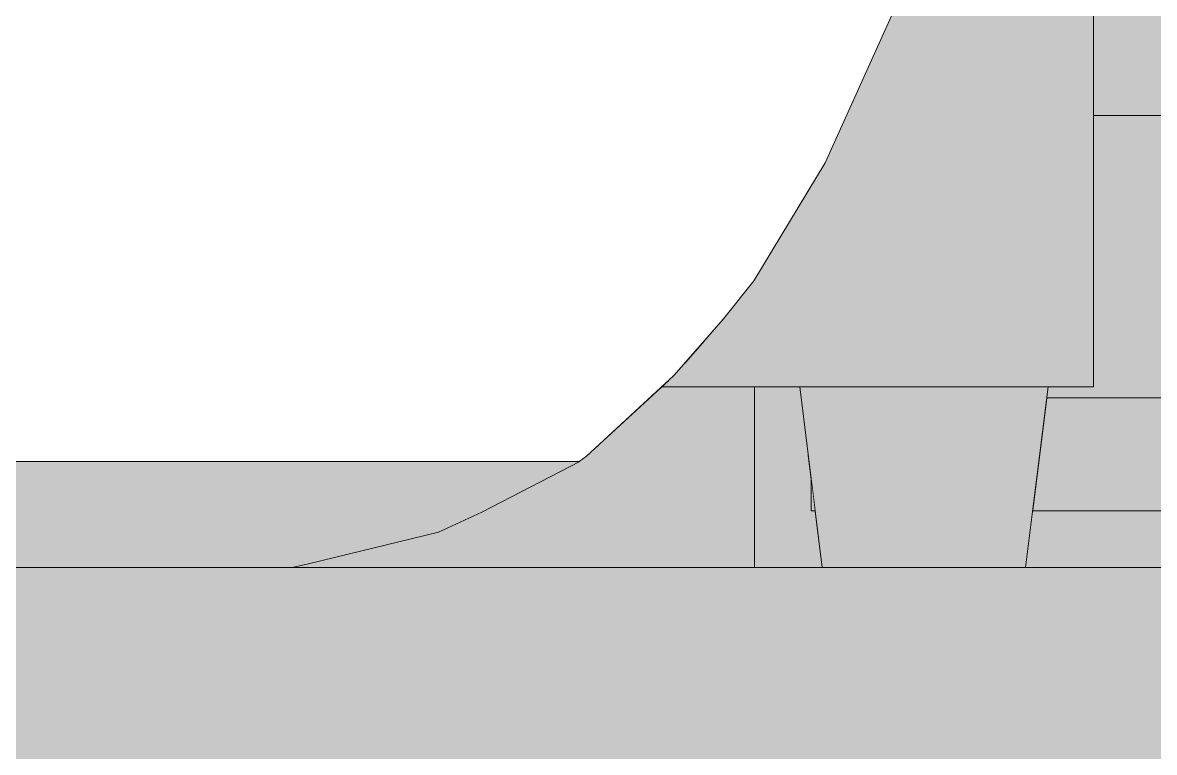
# Model space of a CAD drawing. Header units: centimetres. Extents: x -4381 to 5639, y -3920 to 4826.
# Drawn here: x 75.043 to 75.544, y 35.622 to 35.945 of the extents above; entities that cross this region are included whole.
import ezdxf
from ezdxf.xclip import XClip

# ---------------------------------------------------------------- set-up
doc = ezdxf.new("R2010")
doc.units = ezdxf.units.CM
doc.header["$MEASUREMENT"] = 0
doc.header["$XCLIPFRAME"] = 0
doc.set_wipeout_variables(frame=1)
doc.linetypes.add('Wipeout_Contour', pattern=[100, 0, -100])
for name, color, linetype in [('01- MOBILIER', 7, 'Continuous'), ('Dalles', 7, 'Continuous'), ('Drawing & Figure', 7, 'Continuous'), ('Structural - Bearing', 7, 'Continuous')]:
    doc.layers.add(name, color=color, linetype=linetype)
for name, color, linetype, lineweight in [('01- MOBILIER_Pen_No__1', 7, 'Continuous', 5), ('01- MOBILIER_Pen_No__101', 252, 'Continuous', 5), ('01- MOBILIER_Pen_No__12', 15, 'Continuous', 5), ('01- MOBILIER_Pen_No__147', 7, 'Continuous', 5), ('01- MOBILIER_Pen_No__18', 9, 'Continuous', 5), ('01- MOBILIER_Pen_No__2', 8, 'Continuous', 5), ('Dalles_Pen_No__1', 7, 'Continuous', 5), ('Structural - Bearing_Pen_No__1', 7, 'Continuous', 5), ('Structural - Bearing_Pen_No__18', 9, 'Continuous', 5)]:
    doc.layers.add(name, color=color, linetype=linetype, lineweight=lineweight)
for name, color, linetype, lineweight, true_color in [('01- MOBILIER_Pen_No__155', 7, 'Continuous', 5, 0xa86b51), ('Structural - Bearing_Pen_No__102', 7, 'Continuous', 5, 0xcccccc), ('Structural - Bearing_Pen_No__112', 7, 'Continuous', 5, 0xd5aaaa)]:
    doc.layers.add(name, color=color, linetype=linetype, lineweight=lineweight, true_color=true_color)

# ---------------------------------------------------------------- blocks, each defined once
blk = doc.blocks.new('Drawing_7_7', base_point=(-363.09186, 32.20361))
at = {"color": 254, "linetype": 'Wipeout_Contour', "lineweight": 0, "ltscale": 332.589731}
blk.add_wipeout([(75.07079, 35.75043), (75.01025, 35.75043), (75.00938, 35.71922), (75.06075, 35.71922)], dxfattribs=at).dxf.layer = '01- MOBILIER'
at = {"color": 254, "linetype": 'Wipeout_Contour', "lineweight": 0, "ltscale": 333.883346}
blk.add_wipeout([(75.36688, 35.78361), (75.36688, 35.75361), (75.39063, 35.75361), (75.38688, 35.78361)], dxfattribs=at).dxf.layer = 'Structural - Bearing'
at = {"color": 254, "linetype": 'Wipeout_Contour', "lineweight": 0, "ltscale": 503.381362}
blk.add_wipeout([(75.49001, 35.72861), (75.48688, 35.70361), (76.36688, 35.70361), (76.36688, 35.75361), (76.34188, 35.75361), (76.34188, 35.72861)], dxfattribs=at).dxf.layer = 'Structural - Bearing'
at = {"layer": '01- MOBILIER_Pen_No__155', "linetype": 'Continuous', "ltscale": 10}
blk.add_hatch(color=256, dxfattribs=at).paths.add_polyline_path([(75.07079, 35.75043), (75.01025, 35.75043), (75.00938, 35.71922), (75.06075, 35.71922)])
at = {"layer": 'Structural - Bearing_Pen_No__18', "linetype": 'Continuous', "ltscale": 10}
for points in [[(75.36688, 35.78361), (75.36688, 35.75361), (75.39063, 35.75361), (75.38688, 35.78361)], [(75.49001, 35.72861), (75.48688, 35.70361), (76.36688, 35.70361), (76.36688, 35.75361), (76.34188, 35.75361), (76.34188, 35.72861)]]:
    blk.add_hatch(color=256, dxfattribs=at).paths.add_polyline_path(points)
at = {"color": 254, "linetype": 'Wipeout_Contour', "lineweight": 0, "ltscale": 419.737362}
blk.add_wipeout([(75.49626, 35.77861), (75.49001, 35.72861), (76.34188, 35.72861), (76.34188, 35.77861), (76.29188, 35.77861)], dxfattribs=at).dxf.layer = 'Structural - Bearing'
at = {"color": 254, "linetype": 'Wipeout_Contour', "lineweight": 0, "ltscale": 583.335461}
blk.add_wipeout([(75.36688, 35.70361), (75.39688, 35.70361), (75.39376, 35.72861), (75.39188, 35.72861), (75.39188, 35.74361), (75.39063, 35.75361), (75.36688, 35.75361)], dxfattribs=at).dxf.layer = 'Structural - Bearing'
at = {"layer": 'Structural - Bearing_Pen_No__18', "linetype": 'Continuous', "ltscale": 10}
for points in [[(75.49626, 35.77861), (75.49001, 35.72861), (76.34188, 35.72861), (76.34188, 35.77861), (76.29188, 35.77861)], [(75.36688, 35.70361), (75.39688, 35.70361), (75.39376, 35.72861), (75.39188, 35.72861), (75.39188, 35.74361), (75.39063, 35.75361), (75.36688, 35.75361)]]:
    blk.add_hatch(color=256, dxfattribs=at).paths.add_polyline_path(points)
at = {"color": 254, "linetype": 'Wipeout_Contour', "lineweight": 0, "ltscale": 1094.341744}
blk.add_wipeout([(75.44188, 38.62861), (75.44188, 36.50599), (75.49685, 36.50599), (75.5044, 36.50454), (75.51078, 36.50042), (75.51504, 36.49426), (75.51688, 36.48633), (75.51688, 36.28361), (75.51688, 35.78361), (75.49688, 35.78361), (75.49626, 35.77861), (76.29188, 35.77861), (76.29188, 38.62861)], dxfattribs=at).dxf.layer = 'Structural - Bearing'
at = {"color": 254, "linetype": 'Wipeout_Contour', "lineweight": 0, "ltscale": 749.306498}
blk.add_wipeout([(75.16213, 35.70361), (75.36688, 35.70361), (75.36688, 35.78361), (75.32576, 35.78361), (75.29254, 35.75285), (75.2893, 35.75043), (75.24619, 35.72804), (75.22693, 35.71922), (75.16943, 35.70512)], dxfattribs=at).dxf.layer = 'Structural - Bearing'
at = {"color": 254, "linetype": 'Wipeout_Contour', "lineweight": 0, "ltscale": 250.537328}
blk.add_wipeout([(75.39188, 35.72861), (75.39376, 35.72861), (75.39188, 35.74361)], dxfattribs=at).dxf.layer = 'Structural - Bearing'
at = {"layer": 'Structural - Bearing_Pen_No__102', "linetype": 'Continuous', "ltscale": 10}
blk.add_hatch(color=256, dxfattribs=at).paths.add_polyline_path([(75.44188, 38.62861), (75.44188, 36.50599), (75.49685, 36.50599), (75.5044, 36.50454), (75.51078, 36.50042), (75.51504, 36.49426), (75.51688, 36.48633), (75.51688, 36.28361), (75.51688, 35.78361), (75.49688, 35.78361), (75.49626, 35.77861), (76.29188, 35.77861), (76.29188, 38.62861)])
at = {"layer": 'Structural - Bearing_Pen_No__112', "linetype": 'Continuous', "ltscale": 10}
blk.add_hatch(color=256, dxfattribs=at).paths.add_polyline_path([(75.16213, 35.70361), (75.36688, 35.70361), (75.36688, 35.78361), (75.32576, 35.78361), (75.29254, 35.75285), (75.2893, 35.75043), (75.24619, 35.72804), (75.22693, 35.71922), (75.16943, 35.70512)])
at = {"layer": 'Structural - Bearing_Pen_No__18', "linetype": 'Continuous', "ltscale": 10}
blk.add_hatch(color=256, dxfattribs=at).paths.add_polyline_path([(75.39188, 35.72861), (75.39376, 35.72861), (75.39188, 35.74361)])
at = {"color": 254, "linetype": 'Wipeout_Contour', "lineweight": 0, "ltscale": 846.573635}
blk.add_wipeout([(75.11688, 38.02361), (75.13688, 38.02361), (75.13688, 36.50599), (75.36688, 36.50599), (75.36688, 38.70361), (76.36688, 38.70361), (76.36688, 35.70361), (76.61688, 35.70361), (76.61688, 38.80361), (75.11688, 38.80361)], dxfattribs=at).dxf.layer = 'Structural - Bearing'
at = {"layer": 'Structural - Bearing_Pen_No__1', "linetype": 'Continuous', "ltscale": 10}
blk.add_line((75.36688, 35.75361), (75.36688, 35.70361), dxfattribs=at)
at = {"color": 254, "linetype": 'Wipeout_Contour', "lineweight": 0, "ltscale": 333.931229}
blk.add_wipeout([(75.34431, 35.80361), (75.33554, 35.79361), (75.51688, 35.79361), (75.51688, 35.80361)], dxfattribs=at).dxf.layer = '01- MOBILIER'
at = {"color": 254, "linetype": 'Wipeout_Contour', "lineweight": 0, "ltscale": 332.945175}
blk.add_wipeout([(75.18405, 35.75043), (75.12932, 35.75043), (75.11041, 35.71922), (75.15686, 35.71922)], dxfattribs=at).dxf.layer = '01- MOBILIER'
at = {"layer": '01- MOBILIER_Pen_No__101', "linetype": 'Continuous', "ltscale": 10}
blk.add_hatch(color=256, dxfattribs=at).paths.add_polyline_path([(75.34431, 35.80361), (75.33554, 35.79361), (75.51688, 35.79361), (75.51688, 35.80361)])
at = {"layer": '01- MOBILIER_Pen_No__155', "linetype": 'Continuous', "ltscale": 10}
blk.add_hatch(color=256, dxfattribs=at).paths.add_polyline_path([(75.18405, 35.75043), (75.12932, 35.75043), (75.11041, 35.71922), (75.15686, 35.71922)])
at = {"color": 254, "linetype": 'Wipeout_Contour', "lineweight": 0, "ltscale": 668.508761}
blk.add_wipeout([(75.35309, 35.81363), (75.34431, 35.80361), (75.51688, 35.80361), (75.51688, 35.95361), (75.42937, 35.95361), (75.42747, 35.94784), (75.39808, 35.88266), (75.36659, 35.83052)], dxfattribs=at).dxf.layer = '01- MOBILIER'
at = {"color": 254, "linetype": 'Wipeout_Contour', "lineweight": 0, "ltscale": 417.674293}
blk.add_wipeout([(75.33115, 35.7886), (75.32865, 35.78629), (75.51688, 35.78629), (75.51688, 35.79361), (75.33554, 35.79361)], dxfattribs=at).dxf.layer = '01- MOBILIER'
at = {"color": 254, "linetype": 'Wipeout_Contour', "lineweight": 0, "ltscale": 332.770791}
blk.add_wipeout([(75.12932, 35.75043), (75.07079, 35.75043), (75.06075, 35.71922), (75.11041, 35.71922)], dxfattribs=at).dxf.layer = '01- MOBILIER'
at = {"color": 254, "linetype": 'Wipeout_Contour', "lineweight": 0, "ltscale": 333.105704}
blk.add_wipeout([(75.23333, 35.75043), (75.18405, 35.75043), (75.15686, 35.71922), (75.19867, 35.71922)], dxfattribs=at).dxf.layer = '01- MOBILIER'
at = {"layer": '01- MOBILIER_Pen_No__155', "linetype": 'Continuous', "ltscale": 10}
for points in [[(75.12932, 35.75043), (75.07079, 35.75043), (75.06075, 35.71922), (75.11041, 35.71922)], [(75.23333, 35.75043), (75.18405, 35.75043), (75.15686, 35.71922), (75.19867, 35.71922)]]:
    blk.add_hatch(color=256, dxfattribs=at).paths.add_polyline_path(points)
at = {"layer": '01- MOBILIER_Pen_No__18', "linetype": 'Continuous', "ltscale": 10}
blk.add_hatch(color=256, dxfattribs=at).paths.add_polyline_path([(75.35309, 35.81363), (75.34431, 35.80361), (75.51688, 35.80361), (75.51688, 35.95361), (75.42937, 35.95361), (75.42747, 35.94784), (75.39808, 35.88266), (75.36659, 35.83052)])
at = {"layer": '01- MOBILIER_Pen_No__2', "linetype": 'Continuous', "ltscale": 10}
blk.add_hatch(color=256, dxfattribs=at).paths.add_polyline_path([(75.33115, 35.7886), (75.32865, 35.78629), (75.51688, 35.78629), (75.51688, 35.79361), (75.33554, 35.79361)])
at = {"layer": '01- MOBILIER_Pen_No__1', "linetype": 'Continuous', "ltscale": 10}
for p, q in [((75.51688, 35.95361), (75.51688, 35.80361)), ((75.51688, 35.80361), (75.51688, 35.79361))]:
    blk.add_line(p, q, dxfattribs=at)
at = {"layer": 'Structural - Bearing_Pen_No__1', "linetype": 'Continuous', "ltscale": 10}
blk.add_line((76.29188, 35.90361), (75.51688, 35.90361), dxfattribs=at)
at = {"color": 254, "linetype": 'Wipeout_Contour', "lineweight": 0, "ltscale": 333.914764}
blk.add_wipeout([(75.32865, 35.78629), (75.32576, 35.78361), (75.51688, 35.78361), (75.51688, 35.78629)], dxfattribs=at).dxf.layer = '01- MOBILIER'
at = {"color": 254, "linetype": 'Wipeout_Contour', "lineweight": 0, "ltscale": 416.427831}
blk.add_wipeout([(75.27566, 35.75043), (75.23333, 35.75043), (75.19867, 35.71922), (75.22693, 35.71922), (75.24619, 35.72804)], dxfattribs=at).dxf.layer = '01- MOBILIER'
at = {"color": 254, "linetype": 'Wipeout_Contour', "lineweight": 0, "ltscale": 332.543892}
blk.add_wipeout([(75.06075, 35.71922), (75.00938, 35.71922), (75.00856, 35.70361), (75.05137, 35.70361)], dxfattribs=at).dxf.layer = '01- MOBILIER'
at = {"color": 254, "linetype": 'Wipeout_Contour', "lineweight": 0, "ltscale": 332.832032}
blk.add_wipeout([(75.15686, 35.71922), (75.11041, 35.71922), (75.09276, 35.70361), (75.13146, 35.70361)], dxfattribs=at).dxf.layer = '01- MOBILIER'
at = {"layer": '01- MOBILIER_Pen_No__101', "linetype": 'Continuous', "ltscale": 10}
blk.add_hatch(color=256, dxfattribs=at).paths.add_polyline_path([(75.32865, 35.78629), (75.32576, 35.78361), (75.51688, 35.78361), (75.51688, 35.78629)])
at = {"layer": '01- MOBILIER_Pen_No__12', "linetype": 'Continuous', "ltscale": 10}
blk.add_hatch(color=256, dxfattribs=at).paths.add_polyline_path([(75.27566, 35.75043), (75.23333, 35.75043), (75.19867, 35.71922), (75.22693, 35.71922), (75.24619, 35.72804)])
at = {"layer": '01- MOBILIER_Pen_No__155', "linetype": 'Continuous', "ltscale": 10}
for points in [[(75.06075, 35.71922), (75.00938, 35.71922), (75.00856, 35.70361), (75.05137, 35.70361)], [(75.15686, 35.71922), (75.11041, 35.71922), (75.09276, 35.70361), (75.13146, 35.70361)]]:
    blk.add_hatch(color=256, dxfattribs=at).paths.add_polyline_path(points)
at = {"layer": '01- MOBILIER_Pen_No__1', "linetype": 'Continuous', "ltscale": 10}
for p, q in [((75.51688, 35.79361), (75.51688, 35.78629)), ((75.51688, 35.78629), (75.51688, 35.78361))]:
    blk.add_line(p, q, dxfattribs=at)
at = {"layer": 'Structural - Bearing_Pen_No__1', "linetype": 'Continuous', "ltscale": 10}
blk.add_line((75.36688, 35.78361), (75.36688, 35.75361), dxfattribs=at)
at = {"color": 254, "linetype": 'Wipeout_Contour', "lineweight": 0, "ltscale": 333.929199}
blk.add_wipeout([(75.48688, 35.70361), (75.49688, 35.78361), (75.38688, 35.78361), (75.39688, 35.70361)], dxfattribs=at).dxf.layer = '01- MOBILIER'
at = {"color": 254, "linetype": 'Wipeout_Contour', "lineweight": 0, "ltscale": 250.036478}
blk.add_wipeout([(75.24619, 35.72804), (75.28953, 35.75043), (75.27566, 35.75043)], dxfattribs=at).dxf.layer = '01- MOBILIER'
at = {"color": 254, "linetype": 'Wipeout_Contour', "lineweight": 0, "ltscale": 332.690039}
blk.add_wipeout([(75.11041, 35.71922), (75.06075, 35.71922), (75.05137, 35.70361), (75.09276, 35.70361)], dxfattribs=at).dxf.layer = '01- MOBILIER'
at = {"color": 254, "linetype": 'Wipeout_Contour', "lineweight": 0, "ltscale": 416.002962}
blk.add_wipeout([(75.19867, 35.71922), (75.15686, 35.71922), (75.13146, 35.70361), (75.16213, 35.70361), (75.16943, 35.70512)], dxfattribs=at).dxf.layer = '01- MOBILIER'
at = {"layer": '01- MOBILIER_Pen_No__12', "linetype": 'Continuous', "ltscale": 10}
blk.add_hatch(color=256, dxfattribs=at).paths.add_polyline_path([(75.24619, 35.72804), (75.28953, 35.75043), (75.27566, 35.75043)])
at = {"layer": '01- MOBILIER_Pen_No__155', "linetype": 'Continuous', "ltscale": 10}
for points in [[(75.11041, 35.71922), (75.06075, 35.71922), (75.05137, 35.70361), (75.09276, 35.70361)], [(75.19867, 35.71922), (75.15686, 35.71922), (75.13146, 35.70361), (75.16213, 35.70361), (75.16943, 35.70512)]]:
    blk.add_hatch(color=256, dxfattribs=at).paths.add_polyline_path(points)
at = {"layer": '01- MOBILIER_Pen_No__18', "linetype": 'Continuous', "ltscale": 10}
blk.add_hatch(color=256, dxfattribs=at).paths.add_polyline_path([(75.48688, 35.70361), (75.49688, 35.78361), (75.38688, 35.78361), (75.39688, 35.70361)])
at = {"layer": '01- MOBILIER_Pen_No__1', "linetype": 'Continuous', "ltscale": 10}
for p, q in [((75.38688, 35.78361), (75.32576, 35.78361)), ((75.49688, 35.78361), (75.38688, 35.78361)), ((75.39688, 35.70361), (75.38688, 35.78361)), ((75.48688, 35.70361), (75.49688, 35.78361)), ((75.51688, 35.78361), (75.49688, 35.78361)), ((75.2893, 35.75043), (75.28953, 35.75043))]:
    blk.add_line(p, q, dxfattribs=at)
at = {"layer": '01- MOBILIER_Pen_No__147', "linetype": 'Continuous', "ltscale": 10}
blk.add_line((75.2893, 35.75043), (74.69372, 35.75043), dxfattribs=at)
at = {"layer": '01- MOBILIER_Pen_No__147', "linetype": 'Continuous', "ltscale": 10, "flags": 128}
blk.add_lwpolyline([(75.2893, 35.75043), (75.29254, 35.75285), (75.33115, 35.7886), (75.35309, 35.81363), (75.36659, 35.83052), (75.39808, 35.88266), (75.42747, 35.94784)], dxfattribs=at)
at = {"layer": 'Dalles_Pen_No__1', "linetype": 'Continuous', "ltscale": 10, "flags": 128}
blk.add_lwpolyline([(75.16213, 35.70361), (75.11597, 35.70361), (75.07441, 35.70361), (75.03929, 35.70361), (75.00742, 35.70361), (74.9766, 35.70361), (74.94489, 35.70361), (74.91014, 35.70361), (74.86929, 35.70361), (74.8189, 35.70361)], dxfattribs=at)
at = {"layer": 'Structural - Bearing_Pen_No__1', "linetype": 'Continuous', "ltscale": 10}
for p, q in [((75.49626, 35.77861), (76.29188, 35.77861)), ((75.39188, 35.72861), (75.39188, 35.74361)), ((75.39376, 35.72861), (75.39188, 35.72861)), ((76.34188, 35.72861), (75.49001, 35.72861))]:
    blk.add_line(p, q, dxfattribs=at)
at = {"color": 254, "linetype": 'Wipeout_Contour', "lineweight": 0, "ltscale": 249.958907}
blk.add_wipeout([(75.16943, 35.70512), (75.22693, 35.71922), (75.19867, 35.71922)], dxfattribs=at).dxf.layer = '01- MOBILIER'
at = {"layer": '01- MOBILIER_Pen_No__155', "linetype": 'Continuous', "ltscale": 10}
blk.add_hatch(color=256, dxfattribs=at).paths.add_polyline_path([(75.16943, 35.70512), (75.22693, 35.71922), (75.19867, 35.71922)])
at = {"layer": 'Dalles', "linetype": 'Continuous', "lineweight": 0, "ltscale": 10, "true_color": 0x000000}
blk.add_hatch(color=18, dxfattribs=at).paths.add_polyline_path([(84.26688, 35.40361), (84.26688, 35.70361), (70.86688, 35.70361), (70.86688, 35.40361)])
at = {"layer": '01- MOBILIER_Pen_No__147', "linetype": 'Continuous', "ltscale": 10, "flags": 128}
blk.add_lwpolyline([(75.16213, 35.70361), (75.16943, 35.70512), (75.22693, 35.71922), (75.24619, 35.72804), (75.28953, 35.75043)], dxfattribs=at)
at = {"layer": 'Dalles_Pen_No__1', "linetype": 'Continuous', "ltscale": 10}
blk.add_line((76.61688, 35.70361), (75.16213, 35.70361), dxfattribs=at)

msp = doc.modelspace()

# ---------------------------------------------------------------- block references
at = {"layer": 'Drawing & Figure', "color": 151, "linetype": 'Continuous', "lineweight": 5, "ltscale": 10, "true_color": 0x80c2ff}
ref = msp.add_blockref('Drawing_7_7', (-363.09186, 32.20361), dxfattribs=at)
XClip(ref).set_block_clipping_path([(51.7463984619, 23.6253966175), (100.4426918859, 45.1170657245)])

doc.saveas('drawing.dxf')
